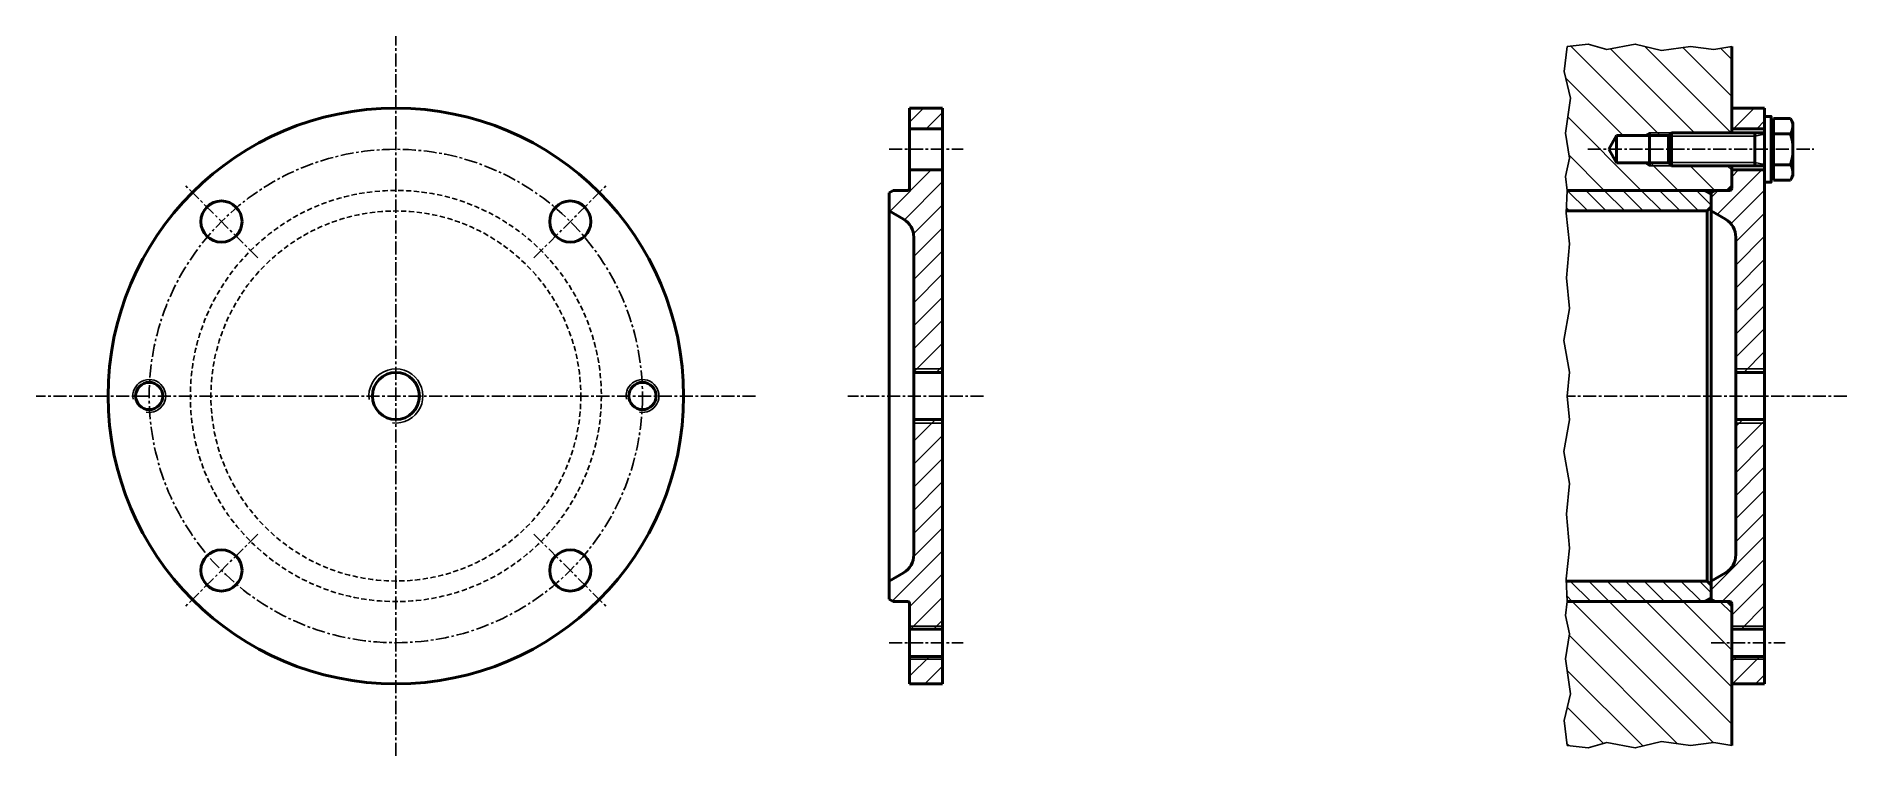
# Model space of a CAD drawing. Header units: millimetres. Extents: x -8 to 433, y 180 to 355.
import ezdxf

# ---------------------------------------------------------------- set-up
doc = ezdxf.new("R2010")
doc.units = ezdxf.units.MM
doc.header["$LTSCALE"] = 0.1
doc.linetypes.add('CENTER', pattern=[50.8, 31.75, -6.35, 6.35, -6.35])
doc.linetypes.add('DASHED', pattern=[19.05, 12.7, -6.35])
for name, color, linetype, lineweight in [('ASSE', 4, 'CENTER', 25), ('CONTORNO1', 7, 'Continuous', 50), ('CONTORNO3', 5, 'Continuous', 50), ('NASCOSTA', 6, 'DASHED', 25), ('SOTTILE', 3, 'Continuous', 25), ('TRATTEGGIO', 1, 'Continuous', 25)]:
    doc.layers.add(name, color=color, linetype=linetype, lineweight=lineweight)

msp = doc.modelspace()

# ---------------------------------------------------------------- hatches: boundary and pattern name
at = {"layer": 'TRATTEGGIO'}
h = msp.add_hatch(dxfattribs=at)
h.set_pattern_fill('ANSI31', color=256, scale=2, angle=90, style=0)
h.paths.add_polyline_path([(405, 331.5), (405, 352.5), (400.63, 351.81), (395, 352.5), (387.89, 351.53), (381.52, 353.07), (374.59, 351.75), (370.09, 353.07), (365, 352.5), (364.27, 346.4), (365.76, 339.9), (364.53, 331.46), (365.5, 325.31), (364.53, 320.91), (365, 317.5), (404, 317.5), (405, 318.5), (405, 323.5), (390.37, 323.5), (385, 323.5), (383.83, 324.18), (377, 324.18), (375.08, 327.5), (377, 330.82), (383.83, 330.82), (385, 331.5), (390.37, 331.5)])
h.paths.add_polyline_path([(405, 182.5), (405, 216.5), (404, 217.5), (365, 217.5), (364.53, 214.09), (365.5, 209.69), (364.53, 203.54), (365.76, 195.1), (364.27, 188.6), (365, 182.5), (370.09, 181.93), (374.59, 183.25), (381.52, 181.93), (387.89, 183.47), (395, 182.5), (400.63, 183.19)])
h.paths.add_polyline_path([(389.69, 330.82), (390.37, 331.5), (385, 331.5), (385, 330.82)], flags=16)
h.paths.add_polyline_path([(385, 330.82), (385, 331.5), (383.83, 330.82)], flags=16)
h.paths.add_polyline_path([(385, 323.5), (385, 324.18), (383.83, 324.18)], flags=16)
h.paths.add_polyline_path([(390.37, 323.5), (389.69, 324.18), (385, 324.18), (385, 323.5)], flags=16)
h = msp.add_hatch(dxfattribs=at)
h.set_pattern_fill('ANSI31', color=256, scale=1.25, style=0)
h.paths.add_polyline_path([(213, 274.08), (213, 322.5), (205, 322.5), (205, 318, -0.414214), (204.5, 317.5), (201, 317.5), (200, 316.92), (200, 312.5), (203.5, 310.48, -0.267949), (206, 306.15), (206, 274.08)])
h.paths.add_polyline_path([(213, 332.5), (213, 337.5), (205, 337.5), (205, 332.5)])
h.paths.add_polyline_path([(213, 273.22), (213, 274.08), (206, 274.08), (206, 273.22)])
h.paths.add_polyline_path([(213, 260.92), (213, 261.78), (206, 261.78), (206, 260.92)])
h.paths.add_polyline_path([(213, 211.5), (213, 260.92), (206, 260.92), (206, 228.85, -0.267949), (203.5, 224.52), (200, 222.5), (200, 218.08), (201, 217.5), (204.5, 217.5, -0.414214), (205, 217), (205, 211.5)])
h.paths.add_polyline_path([(213, 210.82), (213, 211.5), (205, 211.5), (205, 210.82)])
h.paths.add_polyline_path([(213, 203.5), (213, 204.18), (205, 204.18), (205, 203.5)])
h.paths.add_polyline_path([(213, 197.5), (213, 203.5), (205, 203.5), (205, 197.5)])
h = msp.add_hatch(dxfattribs=at)
h.set_pattern_fill('ANSI31', color=256, scale=1.25, style=0)
h.paths.add_polyline_path([(413, 274.08), (413, 322.5), (405, 322.5), (405, 318, -0.414214), (404.5, 317.5), (401, 317.5), (400, 316.92), (400, 312.5), (403.5, 310.48, -0.267949), (406, 306.15), (406, 274.08)])
h.paths.add_polyline_path([(413, 332.5), (413, 337.5), (405, 337.5), (405, 332.5)])
h.paths.add_polyline_path([(413, 273.22), (413, 274.08), (406, 274.08), (406, 273.22)])
h.paths.add_polyline_path([(413, 260.92), (413, 261.78), (406, 261.78), (406, 260.92)])
h.paths.add_polyline_path([(413, 211.5), (413, 260.92), (406, 260.92), (406, 228.85, -0.267949), (403.5, 224.52), (400, 222.5), (400, 218.08), (401, 217.5), (404.5, 217.5, -0.414214), (405, 217), (405, 211.5)])
h.paths.add_polyline_path([(413, 210.82), (413, 211.5), (405, 211.5), (405, 210.82)])
h.paths.add_polyline_path([(413, 203.5), (413, 204.18), (405, 204.18), (405, 203.5)])
h.paths.add_polyline_path([(413, 197.5), (413, 203.5), (405, 203.5), (405, 197.5)])
h = msp.add_hatch(dxfattribs=at)
h.set_pattern_fill('ANSI31', color=256, angle=90, style=0)
h.paths.add_polyline_path([(400, 313.5), (400, 316.63), (398.5, 317.5), (365, 317.5), (364.75, 312.5), (399, 312.5)])
h.paths.add_polyline_path([(400, 218.37), (400, 221.5), (399, 222.5), (364.75, 222.5), (365, 217.5), (398.5, 217.5)])

# ---------------------------------------------------------------- linework, layer by layer
at = {"layer": 'ASSE'}
for p, q in [((80, 180), (80, 355)), ((200, 327.5), (218, 327.5)), ((370, 327.5), (425, 327.5)), ((46.41, 301.09), (28.73, 318.77)), ((113.59, 301.09), (131.27, 318.77)), ((167.5, 267.5), (-7.5, 267.5)), ((223, 267.5), (190, 267.5)), ((433, 267.5), (365, 267.5)), ((46.41, 233.91), (28.73, 216.23)), ((113.59, 233.91), (131.27, 216.23)), ((200, 207.5), (218, 207.5)), ((400, 207.5), (418, 207.5))]:
    msp.add_line(p, q, dxfattribs=at)
msp.add_circle((80, 267.5), 60, dxfattribs=at)
at = {"layer": 'CONTORNO1'}
for p, q in [((405, 331.5), (405, 352.5)), ((205, 337.5), (213, 337.5)), ((205, 318), (205, 337.5)), ((213, 337.5), (213, 197.5)), ((405, 337.5), (413, 337.5)), ((413, 337.5), (413, 197.5)), ((205, 332.5), (213, 332.5)), ((377, 330.82), (375.08, 327.5)), ((377, 324.18), (377, 330.82)), ((377, 330.82), (389.69, 330.82)), ((385, 323.5), (385, 331.5)), ((405, 332.5), (413, 332.5)), ((377, 324.18), (375.08, 327.5)), ((205, 322.5), (213, 322.5)), ((377, 324.18), (389.69, 324.18)), ((405, 318), (405, 323.5)), ((405, 322.5), (413, 322.5)), ((200, 316.92), (201, 317.5)), ((204.5, 317.5), (201, 317.5)), ((404.5, 317.5), (365, 317.5)), ((400, 316.63), (398.5, 317.5)), ((400, 316.92), (401, 317.5)), ((404, 317.5), (405, 318.5)), ((200, 218.08), (200, 316.92)), ((400, 313.5), (399, 312.5)), ((400, 218.08), (400, 316.92)), ((203.5, 310.48), (200, 312.5)), ((399, 312.5), (364.75, 312.5)), ((399, 312.5), (399, 222.5)), ((403.5, 310.48), (400, 312.5)), ((206, 228.85), (206, 306.15)), ((406, 228.85), (406, 306.15)), ((206, 273.22), (213, 273.22)), ((406, 273.22), (413, 273.22)), ((206, 261.78), (213, 261.78)), ((406, 261.78), (413, 261.78)), ((203.5, 224.52), (200, 222.5)), ((399, 222.5), (364.75, 222.5)), ((400, 221.5), (399, 222.5)), ((403.5, 224.52), (400, 222.5)), ((200, 218.08), (201, 217.5)), ((204.5, 217.5), (201, 217.5)), ((205, 197.5), (205, 217)), ((404.5, 217.5), (365, 217.5)), ((400, 218.37), (398.5, 217.5)), ((400, 218.08), (401, 217.5)), ((404, 217.5), (405, 216.5)), ((405, 182.5), (405, 217)), ((205, 210.82), (213, 210.82)), ((405, 210.82), (413, 210.82)), ((205, 204.18), (213, 204.18)), ((405, 204.18), (413, 204.18)), ((213, 197.5), (205, 197.5)), ((413, 197.5), (405, 197.5))]:
    msp.add_line(p, q, dxfattribs=at)
for centre, radius in [((80, 267.5), 70), ((37.57, 309.93), 5), ((122.43, 309.93), 5), ((80, 267.5), 5.72), ((20, 267.5), 3.32), ((140, 267.5), 3.32), ((37.57, 225.07), 5), ((122.43, 225.07), 5)]:
    msp.add_circle(centre, radius, dxfattribs=at)
for centre, radius, start, end in [((204.5, 318), 0.5, 270, 0), ((404.5, 318), 0.5, 270, 0), ((201, 306.15), 5, 0, 60), ((401, 306.15), 5, 0, 60), ((201, 228.85), 5, 300, 0), ((401, 228.85), 5, 300, 0), ((204.5, 217), 0.5, 0, 90), ((404.5, 217), 0.5, 0, 90)]:
    msp.add_arc(centre, radius, start, end, dxfattribs=at)
at = {"layer": 'CONTORNO3'}
for p, q in [((419.32, 335.01), (415.2, 335.01)), ((415.2, 335.01), (415.2, 319.99)), ((419.32, 335.01), (419.9, 334)), ((389.6, 330.73), (390.37, 331.5)), ((389.6, 330.73), (389.6, 324.27)), ((413, 331.5), (390.37, 331.5)), ((390.37, 331.5), (390.37, 323.5)), ((410.6, 331.5), (410.6, 323.5)), ((414.6, 321.69), (414.6, 333.31)), ((415.2, 333.31), (414.6, 333.31)), ((419.32, 331.25), (415.2, 331.25)), ((419.9, 321), (419.9, 334)), ((390.37, 323.5), (389.6, 324.27)), ((413, 323.5), (390.37, 323.5)), ((415.2, 321.69), (414.6, 321.69)), ((419.32, 323.75), (415.2, 323.75)), ((419.32, 319.99), (415.2, 319.99)), ((419.32, 319.99), (419.9, 321))]:
    msp.add_line(p, q, dxfattribs=at)
msp.add_lwpolyline([(413, 319.5), (413, 335.5), (414.6, 335.5), (414.6, 319.5)], close=True, dxfattribs=at)
for centre, radius, start, end in [((416.58, 333.13), 3.32, 325.5531, 25.5531), ((407.49, 327.5), 12.41, 342.3875, 17.6125), ((416.58, 321.87), 3.32, 334.4469, 34.4469)]:
    msp.add_arc(centre, radius, start, end, dxfattribs=at)
at = {"layer": 'NASCOSTA'}
for radius in [50, 45]:
    msp.add_circle((80, 267.5), radius, dxfattribs=at)
at = {"layer": 'SOTTILE'}
for p, q in [((385, 331.5), (383.83, 330.82)), ((385, 331.5), (390.37, 331.5)), ((410.6, 330.73), (389.6, 330.73)), ((410.6, 330.73), (413, 331.19)), ((385, 323.5), (383.83, 324.18)), ((385, 323.5), (390.37, 323.5)), ((410.6, 324.27), (389.6, 324.27)), ((410.6, 324.27), (413, 323.81)), ((206, 274.08), (213, 274.08)), ((406, 274.08), (413, 274.08)), ((206, 260.92), (213, 260.92)), ((406, 260.92), (413, 260.92)), ((205, 211.5), (213, 211.5)), ((405, 211.5), (413, 211.5)), ((205, 203.5), (213, 203.5)), ((405, 203.5), (413, 203.5))]:
    msp.add_line(p, q, dxfattribs=at)
msp.add_lwpolyline([(405, 352.5), (400.63, 351.81), (395, 352.5), (387.89, 351.53), (381.52, 353.07), (374.59, 351.75), (370.09, 353.07), (365, 352.5), (364.27, 346.4), (365.76, 339.9), (364.53, 331.46), (365.5, 325.31), (364.53, 320.91), (365, 317.5), (364.73, 311.97), (365.5, 304.52), (364.8, 296.22), (365.57, 288.77), (364.16, 280.96), (365.57, 273.29), (365, 267.5), (365.57, 261.71), (364.16, 254.04), (365.57, 246.23), (364.8, 238.78), (365.5, 230.48), (364.73, 223.03), (365, 217.5), (364.53, 214.09), (365.5, 209.69), (364.53, 203.54), (365.76, 195.1), (364.27, 188.6), (365, 182.5), (370.09, 181.93), (374.59, 183.25), (381.52, 181.93), (387.89, 183.47), (395, 182.5), (400.63, 183.19), (405, 182.5)], dxfattribs=at)
for centre, radius, start, end in [((80, 267.5), 6.58, 262.5394, 187.4606), ((20, 267.5), 4, 258.9966, 191.0034), ((140, 267.5), 4, 258.9966, 191.0034)]:
    msp.add_arc(centre, radius, start, end, dxfattribs=at)

doc.saveas('drawing.dxf')
